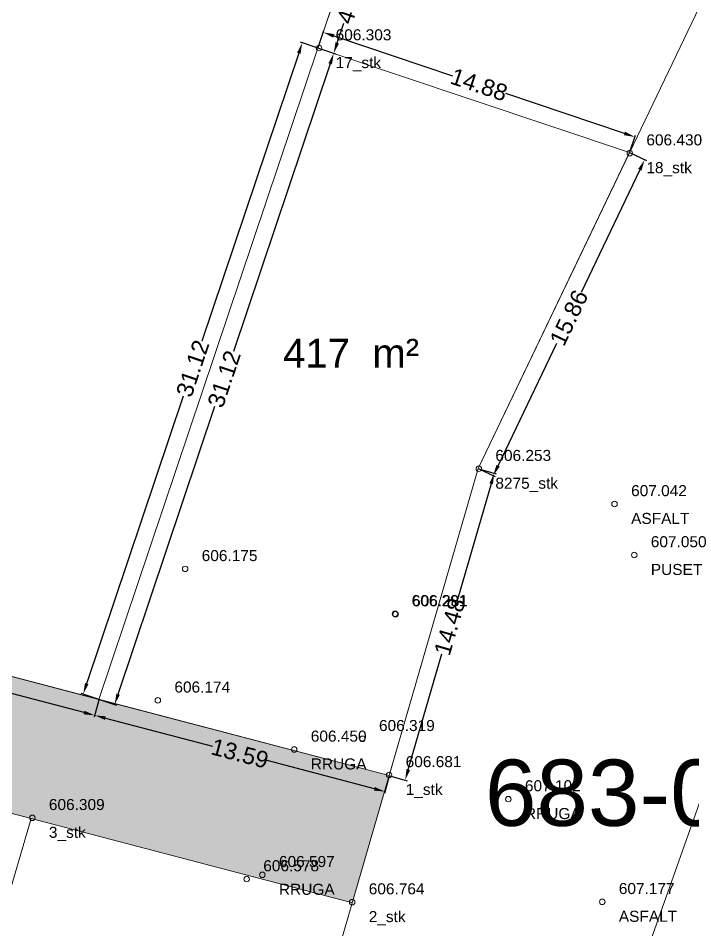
# Model space of a CAD drawing. Header units: metres. Extents: x 7508213 to 7508396, y 4696547 to 4696848.
# Drawn here: x 7508339.38 to 7508369.9, y 4696749.14 to 4696790.43 of the extents above; entities that cross this region are included whole.
import ezdxf

# ---------------------------------------------------------------- set-up
doc = ezdxf.new("R2010")
doc.units = ezdxf.units.M
doc.layers.get('Defpoints').update_dxf_attribs({"lineweight": 0})
for name, color, linetype, lineweight in [('Matjet', 210, 'Continuous', 0), ('Ndarjet', 1, 'Continuous', 0), ('ndarjet v2', 1, 'Continuous', 0), ('Nr-Kojshi', 251, 'Continuous', 0), ('Parc-Kojshi', 251, 'Continuous', 0), ('Parc-Re', 7, 'Continuous', 0), ('ParcReNet_12', 5, 'Continuous', 0)]:
    doc.layers.add(name, color=color, linetype=linetype, lineweight=lineweight)
doc.layers.add('YourDimensionLayer', color=7, linetype='Continuous')
doc.styles.get("Standard").update_dxf_attribs({"font": 'arial.ttf'})
doc.dimstyles.get("Standard").update_dxf_attribs({"dimtxt": 0.18, "dimasz": 0.18, "dimexe": 0.18, "dimexo": 0.0625, "dimgap": 0.09, "dimtad": 0, "dimtih": 1, "dimtoh": 1, "dimdec": 4, "dimzin": 0, "dimdsep": 46, "dimtxsty": 'Standard', "dimcen": 0.09, "dimadec": 0, "dimazin": 0, "dimtfac": 1, "dimtdec": 4, "dimtofl": 0, "dimtmove": 0, "dimatfit": 3, "dimfxl": 1, "dimtolj": 1, "dimtzin": 0, "dimarcsym": 0})

# ---------------------------------------------------------------- blocks, each defined once
blk = doc.blocks.new('*D121')
at = {"layer": 'Defpoints', "color": 0, "transparency": 16777216}
for p in [(7508367.048, 4696784.338), (7508360.2, 4696770.031), (7508360.876, 4696769.707)]:
    blk.add_point(p, dxfattribs=at)
at = {"layer": 'YourDimensionLayer', "color": 0, "lineweight": -2, "transparency": 16777216}
for p, q in [((7508367.076, 4696784.325), (7508367.806, 4696783.975)), ((7508367.509, 4696783.563), (7508364.851, 4696778.011)), ((7508361.092, 4696770.158), (7508363.75, 4696775.711)), ((7508360.228, 4696770.018), (7508360.958, 4696769.668))]:
    blk.add_line(p, q, dxfattribs=at)
at = {"layer": 'YourDimensionLayer', "color": 0, "transparency": 16777216}
for points in [[(7508367.433, 4696783.599), (7508367.584, 4696783.527), (7508367.725, 4696784.014)], [(7508361.017, 4696770.194), (7508361.168, 4696770.122), (7508360.876, 4696769.707)]]:
    blk.add_solid(points, dxfattribs=at)
at = {"layer": 'YourDimensionLayer', "color": 0, "transparency": 16777216, "insert": (7508364.301, 4696776.861), "char_height": 0.75, "attachment_point": 5, "rotation": 64.4221}
blk.add_mtext('\\A1;15.86', dxfattribs=at)
blk = doc.blocks.new('*D122')
at = {"layer": 'Defpoints', "color": 0, "transparency": 16777216}
for p in [(7508360.2, 4696770.031), (7508356.17, 4696756.126), (7508356.89, 4696755.917)]:
    blk.add_point(p, dxfattribs=at)
at = {"layer": 'YourDimensionLayer', "color": 0, "lineweight": -2, "transparency": 16777216}
for p, q in [((7508360.23, 4696770.022), (7508361.007, 4696769.797)), ((7508360.781, 4696769.342), (7508359.26, 4696764.095)), ((7508357.029, 4696756.397), (7508358.55, 4696761.644)), ((7508356.2, 4696756.117), (7508356.976, 4696755.892))]:
    blk.add_line(p, q, dxfattribs=at)
at = {"layer": 'YourDimensionLayer', "color": 0, "transparency": 16777216}
for points in [[(7508360.701, 4696769.365), (7508360.861, 4696769.319), (7508360.92, 4696769.822)], [(7508356.949, 4696756.42), (7508357.109, 4696756.374), (7508356.89, 4696755.917)]]:
    blk.add_solid(points, dxfattribs=at)
at = {"layer": 'YourDimensionLayer', "color": 0, "transparency": 16777216, "insert": (7508358.905, 4696762.869), "char_height": 0.75, "attachment_point": 5, "rotation": 73.8362}
blk.add_mtext('\\A1;14.48', dxfattribs=at)
blk = doc.blocks.new('*D123')
at = {"layer": 'Defpoints', "color": 0, "transparency": 16777216}
for p in [(7508343.03, 4696759.579), (7508342.84, 4696758.854), (7508356.17, 4696756.126)]:
    blk.add_point(p, dxfattribs=at)
at = {"layer": 'YourDimensionLayer', "color": 0, "lineweight": -2, "transparency": 16777216}
for p, q in [((7508343.022, 4696759.549), (7508342.817, 4696758.766)), ((7508343.323, 4696758.726), (7508348.175, 4696757.451)), ((7508355.495, 4696755.527), (7508350.643, 4696756.803)), ((7508356.162, 4696756.095), (7508355.956, 4696755.313))]:
    blk.add_line(p, q, dxfattribs=at)
at = {"layer": 'YourDimensionLayer', "color": 0, "transparency": 16777216}
for points in [[(7508343.344, 4696758.807), (7508343.302, 4696758.646), (7508342.84, 4696758.854)], [(7508355.517, 4696755.608), (7508355.474, 4696755.447), (7508355.979, 4696755.4)]]:
    blk.add_solid(points, dxfattribs=at)
at = {"layer": 'YourDimensionLayer', "color": 0, "transparency": 16777216, "insert": (7508349.409, 4696757.127), "char_height": 0.75, "attachment_point": 5, "rotation": 345.2744}
blk.add_mtext('\\A1;13.59', dxfattribs=at)
blk = doc.blocks.new('*D124')
at = {"layer": 'Defpoints', "color": 0, "transparency": 16777216}
for p in [(7508352.233, 4696789.313), (7508352.944, 4696789.074), (7508343.03, 4696759.579)]:
    blk.add_point(p, dxfattribs=at)
at = {"layer": 'YourDimensionLayer', "color": 0, "lineweight": -2, "transparency": 16777216}
for p, q in [((7508352.914, 4696789.084), (7508352.148, 4696789.342)), ((7508352.074, 4696788.839), (7508347.692, 4696775.804)), ((7508342.479, 4696760.292), (7508346.86, 4696773.327)), ((7508343.001, 4696759.589), (7508342.234, 4696759.847))]:
    blk.add_line(p, q, dxfattribs=at)
at = {"layer": 'YourDimensionLayer', "color": 0, "transparency": 16777216}
for points in [[(7508351.995, 4696788.866), (7508352.153, 4696788.812), (7508352.233, 4696789.313)], [(7508342.4, 4696760.318), (7508342.558, 4696760.265), (7508342.319, 4696759.818)]]:
    blk.add_solid(points, dxfattribs=at)
at = {"layer": 'YourDimensionLayer', "color": 0, "transparency": 16777216, "insert": (7508347.276, 4696774.565), "char_height": 0.75, "attachment_point": 5, "rotation": 71.4217}
blk.add_mtext('\\A1;31.12', dxfattribs=at)
blk = doc.blocks.new('*D125')
at = {"layer": 'Defpoints', "color": 0, "transparency": 16777216}
for p in [(7508352.944, 4696789.074), (7508367.287, 4696785.049), (7508367.048, 4696784.338)]:
    blk.add_point(p, dxfattribs=at)
at = {"layer": 'YourDimensionLayer', "color": 0, "lineweight": -2, "transparency": 16777216}
for p, q in [((7508352.954, 4696789.104), (7508353.211, 4696789.87)), ((7508353.657, 4696789.626), (7508359.025, 4696787.823)), ((7508366.813, 4696785.208), (7508361.444, 4696787.011)), ((7508367.058, 4696784.368), (7508367.315, 4696785.134))]:
    blk.add_line(p, q, dxfattribs=at)
at = {"layer": 'YourDimensionLayer', "color": 0, "transparency": 16777216}
for points in [[(7508353.683, 4696789.705), (7508353.63, 4696789.547), (7508353.183, 4696789.785)], [(7508366.839, 4696785.287), (7508366.786, 4696785.129), (7508367.287, 4696785.049)]]:
    blk.add_solid(points, dxfattribs=at)
at = {"layer": 'YourDimensionLayer', "color": 0, "transparency": 16777216, "insert": (7508360.235, 4696787.417), "char_height": 0.75, "attachment_point": 5, "rotation": 341.4386}
blk.add_mtext('\\A1;14.88', dxfattribs=at)
blk = doc.blocks.new('*D126')
at = {"layer": 'Defpoints', "color": 0, "transparency": 16777216}
for p in [(7508352.944, 4696789.074), (7508343.03, 4696759.579), (7508343.741, 4696759.34)]:
    blk.add_point(p, dxfattribs=at)
at = {"layer": 'YourDimensionLayer', "color": 0, "lineweight": -2, "transparency": 16777216}
for p, q in [((7508352.974, 4696789.064), (7508353.74, 4696788.806)), ((7508353.496, 4696788.361), (7508349.114, 4696775.326)), ((7508343.9, 4696759.814), (7508348.282, 4696772.849)), ((7508343.06, 4696759.569), (7508343.826, 4696759.311))]:
    blk.add_line(p, q, dxfattribs=at)
at = {"layer": 'YourDimensionLayer', "color": 0, "transparency": 16777216}
for points in [[(7508353.417, 4696788.388), (7508353.575, 4696788.335), (7508353.655, 4696788.835)], [(7508343.821, 4696759.84), (7508343.979, 4696759.787), (7508343.741, 4696759.34)]]:
    blk.add_solid(points, dxfattribs=at)
at = {"layer": 'YourDimensionLayer', "color": 0, "transparency": 16777216, "insert": (7508348.698, 4696774.088), "char_height": 0.75, "attachment_point": 5, "rotation": 71.4217}
blk.add_mtext('\\A1;31.12', dxfattribs=at)
blk = doc.blocks.new('*D127')
at = {"layer": 'Defpoints', "color": 0, "transparency": 16777216}
for p in [(7508326.188, 4696764.006), (7508325.997, 4696763.28), (7508343.03, 4696759.579)]:
    blk.add_point(p, dxfattribs=at)
at = {"layer": 'YourDimensionLayer', "color": 0, "lineweight": -2, "transparency": 16777216}
for p, q in [((7508326.18, 4696763.975), (7508325.974, 4696763.193)), ((7508326.481, 4696763.153), (7508333.255, 4696761.373)), ((7508342.356, 4696758.981), (7508335.582, 4696760.761)), ((7508343.022, 4696759.549), (7508342.817, 4696758.766))]:
    blk.add_line(p, q, dxfattribs=at)
at = {"layer": 'YourDimensionLayer', "color": 0, "transparency": 16777216}
for points in [[(7508326.502, 4696763.234), (7508326.459, 4696763.072), (7508325.997, 4696763.28)], [(7508342.377, 4696759.061), (7508342.335, 4696758.9), (7508342.84, 4696758.854)]]:
    blk.add_solid(points, dxfattribs=at)
at = {"layer": 'YourDimensionLayer', "color": 0, "transparency": 16777216, "insert": (7508334.418, 4696761.067), "char_height": 0.75, "attachment_point": 5, "rotation": 345.2744}
blk.add_mtext('\\A1;17.41', dxfattribs=at)
blk = doc.blocks.new('*D134')
at = {"layer": 'Defpoints', "color": 0, "transparency": 16777216}
for p in [(7508354.521, 4696793.766), (7508352.944, 4696789.074), (7508353.655, 4696788.835)]:
    blk.add_point(p, dxfattribs=at)
at = {"layer": 'YourDimensionLayer', "color": 0, "lineweight": -2, "transparency": 16777216}
for p, q in [((7508354.551, 4696793.756), (7508355.317, 4696793.499)), ((7508355.073, 4696793.053), (7508354.774, 4696792.164)), ((7508353.814, 4696789.309), (7508354.113, 4696790.198)), ((7508352.974, 4696789.064), (7508353.74, 4696788.806))]:
    blk.add_line(p, q, dxfattribs=at)
at = {"layer": 'YourDimensionLayer', "color": 0, "transparency": 16777216}
for points in [[(7508354.994, 4696793.08), (7508355.152, 4696793.027), (7508355.232, 4696793.527)], [(7508353.735, 4696789.336), (7508353.893, 4696789.282), (7508353.655, 4696788.835)]]:
    blk.add_solid(points, dxfattribs=at)
at = {"layer": 'YourDimensionLayer', "color": 0, "transparency": 16777216, "insert": (7508354.444, 4696791.181), "char_height": 0.75, "attachment_point": 5, "rotation": 71.4217}
blk.add_mtext('\\A1;4.95', dxfattribs=at)
blk = doc.blocks.new('*U142')
at = {"color": 0, "linetype": 'ByBlock', "lineweight": -2, "transparency": 16777216}
blk.add_line((0, 0), (0, 0), dxfattribs=at)
blk.add_circle((0, 0), 0.5, dxfattribs=at)
blk = doc.blocks.new('*U263', base_point=(7508350.426, 4696751.631, 606.597))
at = {"layer": 'Matjet', "linetype": 'ByBlock', "char_height": 0.5}
for s, insert, attachment_point in [('606.597', (7508351.176, 4696752.231, 606.597), 4), ('RRUGA', (7508351.176, 4696751.226, 606.597), 1)]:
    blk.add_mtext(s, dxfattribs=dict(at, insert=insert, attachment_point=attachment_point))
blk = doc.blocks.new('*U264', base_point=(7508350.426, 4696751.631, 606.597))
at = {"layer": 'Matjet', "linetype": 'ByBlock', "lineweight": -2}
blk.add_blockref('*U263', (7508350.426, 4696751.631, 606.597), dxfattribs=at)
blk = doc.blocks.new('*U265', base_point=(7508350.426, 4696751.631, 606.597))
at = {"layer": 'Matjet', "linetype": 'ByBlock', "lineweight": -2}
blk.add_blockref('*U264', (7508350.426, 4696751.631, 606.597), dxfattribs=at)
at = {"layer": 'Matjet', "linetype": 'ByBlock', "lineweight": -2, "xscale": 0.2499999950000001, "yscale": 0.2499999950000001, "zscale": 0.2499999950000001}
blk.add_blockref('*U142', (7508350.426, 4696751.631, 606.597), dxfattribs=at)
blk = doc.blocks.new('*U266', base_point=(7508349.718, 4696751.439, 606.578))
at = {"layer": 'Matjet', "linetype": 'ByBlock', "insert": (7508350.468, 4696752.039, 606.578), "char_height": 0.5, "attachment_point": 4}
blk.add_mtext('606.578', dxfattribs=at)
blk = doc.blocks.new('*U267', base_point=(7508349.718, 4696751.439, 606.578))
at = {"layer": 'Matjet', "linetype": 'ByBlock', "lineweight": -2}
blk.add_blockref('*U266', (7508349.718, 4696751.439, 606.578), dxfattribs=at)
blk = doc.blocks.new('*U268', base_point=(7508349.718, 4696751.439, 606.578))
at = {"layer": 'Matjet', "linetype": 'ByBlock', "lineweight": -2}
blk.add_blockref('*U267', (7508349.718, 4696751.439, 606.578), dxfattribs=at)
at = {"layer": 'Matjet', "linetype": 'ByBlock', "lineweight": -2, "xscale": 0.2499999950000001, "yscale": 0.2499999950000001, "zscale": 0.2499999950000001}
blk.add_blockref('*U142', (7508349.718, 4696751.439, 606.578), dxfattribs=at)
blk = doc.blocks.new('*U272', base_point=(7508351.868, 4696757.309, 606.45))
at = {"layer": 'Matjet', "linetype": 'ByBlock', "char_height": 0.5}
for s, insert, attachment_point in [('606.450', (7508352.618, 4696757.909, 606.45), 4), ('RRUGA', (7508352.618, 4696756.904, 606.45), 1)]:
    blk.add_mtext(s, dxfattribs=dict(at, insert=insert, attachment_point=attachment_point))
blk = doc.blocks.new('*U273', base_point=(7508351.868, 4696757.309, 606.45))
at = {"layer": 'Matjet', "linetype": 'ByBlock', "lineweight": -2}
blk.add_blockref('*U272', (7508351.868, 4696757.309, 606.45), dxfattribs=at)
blk = doc.blocks.new('*U274', base_point=(7508351.868, 4696757.309, 606.45))
at = {"layer": 'Matjet', "linetype": 'ByBlock', "lineweight": -2}
blk.add_blockref('*U273', (7508351.868, 4696757.309, 606.45), dxfattribs=at)
at = {"layer": 'Matjet', "linetype": 'ByBlock', "lineweight": -2, "xscale": 0.2499999950000001, "yscale": 0.2499999950000001, "zscale": 0.2499999950000001}
blk.add_blockref('*U142', (7508351.868, 4696757.309, 606.45), dxfattribs=at)
blk = doc.blocks.new('*U275', base_point=(7508361.559, 4696755.061, 607.102))
at = {"layer": 'Matjet', "linetype": 'ByBlock', "char_height": 0.5}
for s, insert, attachment_point in [('607.102', (7508362.309, 4696755.661, 607.102), 4), ('RRUGA', (7508362.309, 4696754.656, 607.102), 1)]:
    blk.add_mtext(s, dxfattribs=dict(at, insert=insert, attachment_point=attachment_point))
blk = doc.blocks.new('*U276', base_point=(7508361.559, 4696755.061, 607.102))
at = {"layer": 'Matjet', "linetype": 'ByBlock', "lineweight": -2}
blk.add_blockref('*U275', (7508361.559, 4696755.061, 607.102), dxfattribs=at)
blk = doc.blocks.new('*U277', base_point=(7508361.559, 4696755.061, 607.102))
at = {"layer": 'Matjet', "linetype": 'ByBlock', "lineweight": -2}
blk.add_blockref('*U276', (7508361.559, 4696755.061, 607.102), dxfattribs=at)
at = {"layer": 'Matjet', "linetype": 'ByBlock', "lineweight": -2, "xscale": 0.2499999950000001, "yscale": 0.2499999950000001, "zscale": 0.2499999950000001}
blk.add_blockref('*U142', (7508361.559, 4696755.061, 607.102), dxfattribs=at)
blk = doc.blocks.new('*U293', base_point=(7508365.808, 4696750.408, 607.177))
at = {"layer": 'Matjet', "linetype": 'ByBlock', "char_height": 0.5}
for s, insert, attachment_point in [('607.177', (7508366.558, 4696751.008, 607.177), 4), ('ASFALT', (7508366.558, 4696750.003, 607.177), 1)]:
    blk.add_mtext(s, dxfattribs=dict(at, insert=insert, attachment_point=attachment_point))
blk = doc.blocks.new('*U294', base_point=(7508365.808, 4696750.408, 607.177))
at = {"layer": 'Matjet', "linetype": 'ByBlock', "lineweight": -2}
blk.add_blockref('*U293', (7508365.808, 4696750.408, 607.177), dxfattribs=at)
blk = doc.blocks.new('*U295', base_point=(7508365.808, 4696750.408, 607.177))
at = {"layer": 'Matjet', "linetype": 'ByBlock', "lineweight": -2}
blk.add_blockref('*U294', (7508365.808, 4696750.408, 607.177), dxfattribs=at)
at = {"layer": 'Matjet', "linetype": 'ByBlock', "lineweight": -2, "xscale": 0.2499999950000001, "yscale": 0.2499999950000001, "zscale": 0.2499999950000001}
blk.add_blockref('*U142', (7508365.808, 4696750.408, 607.177), dxfattribs=at)
blk = doc.blocks.new('*U299', base_point=(7508366.364, 4696768.427, 607.042))
at = {"layer": 'Matjet', "linetype": 'ByBlock', "char_height": 0.5}
for s, insert, attachment_point in [('607.042', (7508367.114, 4696769.027, 607.042), 4), ('ASFALT', (7508367.114, 4696768.022, 607.042), 1)]:
    blk.add_mtext(s, dxfattribs=dict(at, insert=insert, attachment_point=attachment_point))
blk = doc.blocks.new('*U300', base_point=(7508366.364, 4696768.427, 607.042))
at = {"layer": 'Matjet', "linetype": 'ByBlock', "lineweight": -2}
blk.add_blockref('*U299', (7508366.364, 4696768.427, 607.042), dxfattribs=at)
blk = doc.blocks.new('*U301', base_point=(7508366.364, 4696768.427, 607.042))
at = {"layer": 'Matjet', "linetype": 'ByBlock', "lineweight": -2}
blk.add_blockref('*U300', (7508366.364, 4696768.427, 607.042), dxfattribs=at)
at = {"layer": 'Matjet', "linetype": 'ByBlock', "lineweight": -2, "xscale": 0.2499999950000001, "yscale": 0.2499999950000001, "zscale": 0.2499999950000001}
blk.add_blockref('*U142', (7508366.364, 4696768.427, 607.042), dxfattribs=at)
blk = doc.blocks.new('*U302', base_point=(7508367.256, 4696766.115, 607.05))
at = {"layer": 'Matjet', "linetype": 'ByBlock', "char_height": 0.5}
for s, insert, attachment_point in [('607.050', (7508368.006, 4696766.715, 607.05), 4), ('PUSET', (7508368.006, 4696765.71, 607.05), 1)]:
    blk.add_mtext(s, dxfattribs=dict(at, insert=insert, attachment_point=attachment_point))
blk = doc.blocks.new('*U303', base_point=(7508367.256, 4696766.115, 607.05))
at = {"layer": 'Matjet', "linetype": 'ByBlock', "lineweight": -2}
blk.add_blockref('*U302', (7508367.256, 4696766.115, 607.05), dxfattribs=at)
blk = doc.blocks.new('*U304', base_point=(7508367.256, 4696766.115, 607.05))
at = {"layer": 'Matjet', "linetype": 'ByBlock', "lineweight": -2}
blk.add_blockref('*U303', (7508367.256, 4696766.115, 607.05), dxfattribs=at)
at = {"layer": 'Matjet', "linetype": 'ByBlock', "lineweight": -2, "xscale": 0.2499999950000001, "yscale": 0.2499999950000001, "zscale": 0.2499999950000001}
blk.add_blockref('*U142', (7508367.256, 4696766.115, 607.05), dxfattribs=at)
blk = doc.blocks.new('*U305', base_point=(7508346.931, 4696765.487, 606.175))
at = {"layer": 'Matjet', "linetype": 'ByBlock', "insert": (7508347.681, 4696766.087, 606.175), "char_height": 0.5, "attachment_point": 4}
blk.add_mtext('606.175', dxfattribs=at)
blk = doc.blocks.new('*U306', base_point=(7508346.931, 4696765.487, 606.175))
at = {"layer": 'Matjet', "linetype": 'ByBlock', "lineweight": -2}
blk.add_blockref('*U305', (7508346.931, 4696765.487, 606.175), dxfattribs=at)
blk = doc.blocks.new('*U307', base_point=(7508346.931, 4696765.487, 606.175))
at = {"layer": 'Matjet', "linetype": 'ByBlock', "lineweight": -2}
blk.add_blockref('*U306', (7508346.931, 4696765.487, 606.175), dxfattribs=at)
at = {"layer": 'Matjet', "linetype": 'ByBlock', "lineweight": -2, "xscale": 0.2499999950000001, "yscale": 0.2499999950000001, "zscale": 0.2499999950000001}
blk.add_blockref('*U142', (7508346.931, 4696765.487, 606.175), dxfattribs=at)
blk = doc.blocks.new('*U308', base_point=(7508345.695, 4696759.532, 606.174))
at = {"layer": 'Matjet', "linetype": 'ByBlock', "insert": (7508346.445, 4696760.132, 606.174), "char_height": 0.5, "attachment_point": 4}
blk.add_mtext('606.174', dxfattribs=at)
blk = doc.blocks.new('*U309', base_point=(7508345.695, 4696759.532, 606.174))
at = {"layer": 'Matjet', "linetype": 'ByBlock', "lineweight": -2}
blk.add_blockref('*U308', (7508345.695, 4696759.532, 606.174), dxfattribs=at)
blk = doc.blocks.new('*U310', base_point=(7508345.695, 4696759.532, 606.174))
at = {"layer": 'Matjet', "linetype": 'ByBlock', "lineweight": -2}
blk.add_blockref('*U309', (7508345.695, 4696759.532, 606.174), dxfattribs=at)
at = {"layer": 'Matjet', "linetype": 'ByBlock', "lineweight": -2, "xscale": 0.2499999950000001, "yscale": 0.2499999950000001, "zscale": 0.2499999950000001}
blk.add_blockref('*U142', (7508345.695, 4696759.532, 606.174), dxfattribs=at)
blk = doc.blocks.new('*U311', base_point=(7508354.954, 4696757.79, 606.319))
at = {"layer": 'Matjet', "linetype": 'ByBlock', "insert": (7508355.704, 4696758.39, 606.319), "char_height": 0.5, "attachment_point": 4}
blk.add_mtext('606.319', dxfattribs=at)
blk = doc.blocks.new('*U312', base_point=(7508354.954, 4696757.79, 606.319))
at = {"layer": 'Matjet', "linetype": 'ByBlock', "lineweight": -2}
blk.add_blockref('*U311', (7508354.954, 4696757.79, 606.319), dxfattribs=at)
blk = doc.blocks.new('*U313', base_point=(7508354.954, 4696757.79, 606.319))
at = {"layer": 'Matjet', "linetype": 'ByBlock', "lineweight": -2}
blk.add_blockref('*U312', (7508354.954, 4696757.79, 606.319), dxfattribs=at)
at = {"layer": 'Matjet', "linetype": 'ByBlock', "lineweight": -2, "xscale": 0.2499999950000001, "yscale": 0.2499999950000001, "zscale": 0.2499999950000001}
blk.add_blockref('*U142', (7508354.954, 4696757.79, 606.319), dxfattribs=at)
blk = doc.blocks.new('*U314', base_point=(7508356.454, 4696763.436, 606.281))
at = {"layer": 'Matjet', "linetype": 'ByBlock', "insert": (7508357.204, 4696764.036, 606.281), "char_height": 0.5, "attachment_point": 4}
blk.add_mtext('606.281', dxfattribs=at)
blk = doc.blocks.new('*U315', base_point=(7508356.454, 4696763.436, 606.281))
at = {"layer": 'Matjet', "linetype": 'ByBlock', "lineweight": -2}
blk.add_blockref('*U314', (7508356.454, 4696763.436, 606.281), dxfattribs=at)
blk = doc.blocks.new('*U316', base_point=(7508356.454, 4696763.436, 606.281))
at = {"layer": 'Matjet', "linetype": 'ByBlock', "lineweight": -2}
blk.add_blockref('*U315', (7508356.454, 4696763.436, 606.281), dxfattribs=at)
at = {"layer": 'Matjet', "linetype": 'ByBlock', "lineweight": -2, "xscale": 0.2499999950000001, "yscale": 0.2499999950000001, "zscale": 0.2499999950000001}
blk.add_blockref('*U142', (7508356.454, 4696763.436, 606.281), dxfattribs=at)
blk = doc.blocks.new('*U317', base_point=(7508356.431, 4696763.45, 606.291))
at = {"layer": 'Matjet', "linetype": 'ByBlock', "insert": (7508357.181, 4696764.05, 606.291), "char_height": 0.5, "attachment_point": 4}
blk.add_mtext('606.291', dxfattribs=at)
blk = doc.blocks.new('*U318', base_point=(7508356.431, 4696763.45, 606.291))
at = {"layer": 'Matjet', "linetype": 'ByBlock', "lineweight": -2}
blk.add_blockref('*U317', (7508356.431, 4696763.45, 606.291), dxfattribs=at)
blk = doc.blocks.new('*U319', base_point=(7508356.431, 4696763.45, 606.291))
at = {"layer": 'Matjet', "linetype": 'ByBlock', "lineweight": -2}
blk.add_blockref('*U318', (7508356.431, 4696763.45, 606.291), dxfattribs=at)
at = {"layer": 'Matjet', "linetype": 'ByBlock', "lineweight": -2, "xscale": 0.2499999950000001, "yscale": 0.2499999950000001, "zscale": 0.2499999950000001}
blk.add_blockref('*U142', (7508356.431, 4696763.45, 606.291), dxfattribs=at)
blk = doc.blocks.new('*U320', base_point=(7508354.491, 4696750.394, 606.764))
at = {"layer": 'Matjet', "linetype": 'ByBlock', "char_height": 0.5}
for s, insert, attachment_point in [('606.764', (7508355.241, 4696750.994, 606.764), 4), ('2_stk', (7508355.241, 4696749.989, 606.764), 1)]:
    blk.add_mtext(s, dxfattribs=dict(at, insert=insert, attachment_point=attachment_point))
blk = doc.blocks.new('*U321', base_point=(7508354.491, 4696750.394, 606.764))
at = {"layer": 'Matjet', "linetype": 'ByBlock', "lineweight": -2}
blk.add_blockref('*U320', (7508354.491, 4696750.394, 606.764), dxfattribs=at)
blk = doc.blocks.new('*U322', base_point=(7508354.491, 4696750.394, 606.764))
at = {"layer": 'Matjet', "linetype": 'ByBlock', "lineweight": -2}
blk.add_blockref('*U321', (7508354.491, 4696750.394, 606.764), dxfattribs=at)
at = {"layer": 'Matjet', "linetype": 'ByBlock', "lineweight": -2, "xscale": 0.2499999950000001, "yscale": 0.2499999950000001, "zscale": 0.2499999950000001}
blk.add_blockref('*U142', (7508354.491, 4696750.394, 606.764), dxfattribs=at)
blk = doc.blocks.new('*U323', base_point=(7508356.162, 4696756.154, 606.681))
at = {"layer": 'Matjet', "linetype": 'ByBlock', "char_height": 0.5}
for s, insert, attachment_point in [('606.681', (7508356.912, 4696756.754, 606.681), 4), ('1_stk', (7508356.912, 4696755.749, 606.681), 1)]:
    blk.add_mtext(s, dxfattribs=dict(at, insert=insert, attachment_point=attachment_point))
blk = doc.blocks.new('*U324', base_point=(7508356.162, 4696756.154, 606.681))
at = {"layer": 'Matjet', "linetype": 'ByBlock', "lineweight": -2}
blk.add_blockref('*U323', (7508356.162, 4696756.154, 606.681), dxfattribs=at)
blk = doc.blocks.new('*U325', base_point=(7508356.162, 4696756.154, 606.681))
at = {"layer": 'Matjet', "linetype": 'ByBlock', "lineweight": -2}
blk.add_blockref('*U324', (7508356.162, 4696756.154, 606.681), dxfattribs=at)
at = {"layer": 'Matjet', "linetype": 'ByBlock', "lineweight": -2, "xscale": 0.2499999950000001, "yscale": 0.2499999950000001, "zscale": 0.2499999950000001}
blk.add_blockref('*U142', (7508356.162, 4696756.154, 606.681), dxfattribs=at)
blk = doc.blocks.new('*U335', base_point=(7508340.016, 4696754.212, 606.309))
at = {"layer": 'Matjet', "linetype": 'ByBlock', "char_height": 0.5}
for s, insert, attachment_point in [('606.309', (7508340.766, 4696754.812, 606.309), 4), ('3_stk', (7508340.766, 4696753.807, 606.309), 1)]:
    blk.add_mtext(s, dxfattribs=dict(at, insert=insert, attachment_point=attachment_point))
blk = doc.blocks.new('*U336', base_point=(7508340.016, 4696754.212, 606.309))
at = {"layer": 'Matjet', "linetype": 'ByBlock', "lineweight": -2}
blk.add_blockref('*U335', (7508340.016, 4696754.212, 606.309), dxfattribs=at)
blk = doc.blocks.new('*U337', base_point=(7508340.016, 4696754.212, 606.309))
at = {"layer": 'Matjet', "linetype": 'ByBlock', "lineweight": -2}
blk.add_blockref('*U336', (7508340.016, 4696754.212, 606.309), dxfattribs=at)
at = {"layer": 'Matjet', "linetype": 'ByBlock', "lineweight": -2, "xscale": 0.2499999950000001, "yscale": 0.2499999950000001, "zscale": 0.2499999950000001}
blk.add_blockref('*U142', (7508340.016, 4696754.212, 606.309), dxfattribs=at)
blk = doc.blocks.new('*U449', base_point=(7508352.993, 4696789.072, 606.303))
at = {"layer": 'Matjet', "linetype": 'ByBlock', "char_height": 0.5}
for s, insert, attachment_point in [('606.303', (7508353.743, 4696789.672, 606.303), 4), ('17_stk', (7508353.743, 4696788.667, 606.303), 1)]:
    blk.add_mtext(s, dxfattribs=dict(at, insert=insert, attachment_point=attachment_point))
blk = doc.blocks.new('*U450', base_point=(7508352.993, 4696789.072, 606.303))
at = {"layer": 'Matjet', "linetype": 'ByBlock', "lineweight": -2}
blk.add_blockref('*U449', (7508352.993, 4696789.072, 606.303), dxfattribs=at)
blk = doc.blocks.new('*U451', base_point=(7508352.993, 4696789.072, 606.303))
at = {"layer": 'Matjet', "linetype": 'ByBlock', "lineweight": -2}
blk.add_blockref('*U450', (7508352.993, 4696789.072, 606.303), dxfattribs=at)
at = {"layer": 'Matjet', "linetype": 'ByBlock', "lineweight": -2, "xscale": 0.2499999950000001, "yscale": 0.2499999950000001, "zscale": 0.2499999950000001}
blk.add_blockref('*U142', (7508352.993, 4696789.072, 606.303), dxfattribs=at)
blk = doc.blocks.new('*U452', base_point=(7508367.054, 4696784.313, 606.43))
at = {"layer": 'Matjet', "linetype": 'ByBlock', "char_height": 0.5}
for s, insert, attachment_point in [('606.430', (7508367.804, 4696784.913, 606.43), 4), ('18_stk', (7508367.804, 4696783.908, 606.43), 1)]:
    blk.add_mtext(s, dxfattribs=dict(at, insert=insert, attachment_point=attachment_point))
blk = doc.blocks.new('*U453', base_point=(7508367.054, 4696784.313, 606.43))
at = {"layer": 'Matjet', "linetype": 'ByBlock', "lineweight": -2}
blk.add_blockref('*U452', (7508367.054, 4696784.313, 606.43), dxfattribs=at)
blk = doc.blocks.new('*U454', base_point=(7508367.054, 4696784.313, 606.43))
at = {"layer": 'Matjet', "linetype": 'ByBlock', "lineweight": -2}
blk.add_blockref('*U453', (7508367.054, 4696784.313, 606.43), dxfattribs=at)
at = {"layer": 'Matjet', "linetype": 'ByBlock', "lineweight": -2, "xscale": 0.2499999950000001, "yscale": 0.2499999950000001, "zscale": 0.2499999950000001}
blk.add_blockref('*U142', (7508367.054, 4696784.313, 606.43), dxfattribs=at)
blk = doc.blocks.new('*U458', base_point=(7508360.221, 4696770.022, 606.253))
at = {"layer": 'Matjet', "linetype": 'ByBlock', "char_height": 0.5}
for s, insert, attachment_point in [('606.253', (7508360.971, 4696770.622, 606.253), 4), ('8275_stk', (7508360.971, 4696769.617, 606.253), 1)]:
    blk.add_mtext(s, dxfattribs=dict(at, insert=insert, attachment_point=attachment_point))
blk = doc.blocks.new('*U459', base_point=(7508360.221, 4696770.022, 606.253))
at = {"layer": 'Matjet', "linetype": 'ByBlock', "lineweight": -2}
blk.add_blockref('*U458', (7508360.221, 4696770.022, 606.253), dxfattribs=at)
blk = doc.blocks.new('*U460', base_point=(7508360.221, 4696770.022, 606.253))
at = {"layer": 'Matjet', "linetype": 'ByBlock', "lineweight": -2}
blk.add_blockref('*U459', (7508360.221, 4696770.022, 606.253), dxfattribs=at)
at = {"layer": 'Matjet', "linetype": 'ByBlock', "lineweight": -2, "xscale": 0.2499999950000001, "yscale": 0.2499999950000001, "zscale": 0.2499999950000001}
blk.add_blockref('*U142', (7508360.221, 4696770.022, 606.253), dxfattribs=at)

msp = doc.modelspace()

# ---------------------------------------------------------------- hatches: boundary and pattern name
at = {"layer": 'ParcReNet_12', "true_color": 0x939598, "transparency": 33554546}
h = msp.add_hatch(color=252, dxfattribs=at)
h.dxf.hatch_style = 1
h.paths.add_polyline_path([(7508326.188, 4696764.006), (7508302.842, 4696770.141), (7508281.807, 4696775.663), (7508259.59, 4696781.473), (7508212.93, 4696793.673), (7508212.93, 4696787.471), (7508285.846, 4696768.404), (7508339.964, 4696754.18), (7508354.499, 4696750.361), (7508356.17, 4696756.126), (7508343.03, 4696759.579)])

# ---------------------------------------------------------------- linework, layer by layer
at = {"layer": 'Ndarjet'}
for points in [[(7508367.048, 4696784.338), (7508352.944, 4696789.074), (7508359.635, 4696808.98)], [(7508212.93, 4696793.673), (7508259.59, 4696781.473), (7508281.807, 4696775.663), (7508302.842, 4696770.141), (7508356.17, 4696756.126)], [(7508212.93, 4696787.471), (7508285.846, 4696768.404), (7508339.964, 4696754.18), (7508354.499, 4696750.361)], [(7508348.967, 4696731.357), (7508334.477, 4696735.445), (7508339.964, 4696754.18)]]:
    msp.add_lwpolyline(points, dxfattribs=at)
at = {"layer": 'Ndarjet', "flags": 128}
msp.add_lwpolyline([(7508352.944, 4696789.074), (7508343.03, 4696759.579)], dxfattribs=at)
at = {"layer": 'ndarjet v2', "flags": 128}
msp.add_lwpolyline([(7508352.944, 4696789.074), (7508354.521, 4696793.766), (7508337.17, 4696799.49), (7508336.569, 4696796.53), (7508333.234, 4696797.63, 0.449324), (7508330.906, 4696796.279), (7508324.785, 4696766.13, 0.397696), (7508326.188, 4696764.006), (7508343.03, 4696759.579)], format="xyb", close=True, dxfattribs=at)
msp.add_lwpolyline([(7508367.048, 4696784.338), (7508352.944, 4696789.074), (7508343.03, 4696759.579), (7508356.17, 4696756.126), (7508360.2, 4696770.031)], close=True, dxfattribs=at)
at = {"layer": 'Parc-Kojshi'}
for points in [[(7508267.447, 4696547.803), (7508275.994, 4696566.19), (7508277.954, 4696575.34), (7508282.824, 4696586.169), (7508294.355, 4696610.328), (7508302.946, 4696636.177), (7508314.897, 4696663.246), (7508324.647, 4696675.795), (7508341.828, 4696703.513), (7508342.418, 4696709.343), (7508349.879, 4696734.422), (7508360.2, 4696770.031), (7508376.181, 4696803.419), (7508378.462, 4696813.189), (7508384.732, 4696829.768), (7508387.737, 4696837.613)], [(7508395.756, 4696833.977), (7508394.832, 4696832.067), (7508390.712, 4696812.618), (7508381.781, 4696790.119), (7508374.73, 4696767.66), (7508367.93, 4696748.461), (7508362.259, 4696735.121), (7508349.758, 4696702.723), (7508336.447, 4696672.754), (7508335.307, 4696669.544), (7508335.167, 4696665.705), (7508334.127, 4696660.415), (7508331.653, 4696652.896), (7508319.656, 4696636.016), (7508316.176, 4696630.606), (7508293.614, 4696579.487), (7508293.394, 4696578.989), (7508278.423, 4696547.186)]]:
    msp.add_lwpolyline(points, dxfattribs=at)
at = {"layer": 'Parc-Re', "flags": 128}
msp.add_lwpolyline([(7508243.875, 4696612.831), (7508268.398, 4696724.717), (7508215.238, 4696734.24), (7508215.569, 4696763.219), (7508212.93, 4696782.929), (7508212.93, 4696793.808), (7508216.721, 4696814.178), (7508220.981, 4696845.627), (7508225.342, 4696846.137), (7508234.813, 4696834.987), (7508244.611, 4696836.326), (7508256.462, 4696839.505), (7508277.532, 4696834.894), (7508321.191, 4696821.902), (7508376.181, 4696803.419), (7508360.2, 4696770.031), (7508349.879, 4696734.422), (7508342.418, 4696709.343), (7508341.828, 4696703.513), (7508324.647, 4696675.795)], dxfattribs=at)

# ---------------------------------------------------------------- block references
at = {"layer": 'Matjet'}
for name, p in [('*U451', (7508352.993, 4696789.072, 606.303)), ('*U454', (7508367.054, 4696784.313, 606.43)), ('*U460', (7508360.221, 4696770.022, 606.253)), ('*U301', (7508366.364, 4696768.427, 607.042)), ('*U304', (7508367.256, 4696766.115, 607.05)), ('*U307', (7508346.931, 4696765.487, 606.175)), ('*U319', (7508356.431, 4696763.45, 606.291)), ('*U316', (7508356.454, 4696763.436, 606.281)), ('*U310', (7508345.695, 4696759.532, 606.174)), ('*U313', (7508354.954, 4696757.79, 606.319)), ('*U274', (7508351.868, 4696757.309, 606.45)), ('*U325', (7508356.162, 4696756.154, 606.681)), ('*U277', (7508361.559, 4696755.061, 607.102)), ('*U337', (7508340.016, 4696754.212, 606.309)), ('*U265', (7508350.426, 4696751.631, 606.597)), ('*U268', (7508349.718, 4696751.439, 606.578)), ('*U322', (7508354.491, 4696750.394, 606.764)), ('*U295', (7508365.808, 4696750.408, 607.177))]:
    msp.add_blockref(name, p, dxfattribs=at)

# ---------------------------------------------------------------- texts
at = {"layer": 'ndarjet v2'}
msp.add_text('417  m²', height=1.3, dxfattribs=at).set_placement((7508351.362, 4696774.606))
at = {"layer": 'Nr-Kojshi'}
msp.add_text('683-0', height=3, dxfattribs=at).set_placement((7508360.499, 4696753.849))

# ---------------------------------------------------------------- dimensions: what is measured, and where the dimension line sits
at = {"layer": 'YourDimensionLayer'}
for p1, p2, picture, middle in [((7508354.521, 4696793.766), (7508352.944, 4696789.074), '*D134', (7508354.444, 4696791.181)), ((7508352.944, 4696789.074), (7508367.048, 4696784.338), '*D125', (7508360.235, 4696787.417)), ((7508343.03, 4696759.579), (7508352.944, 4696789.074), '*D124', (7508347.276, 4696774.565)), ((7508352.944, 4696789.074), (7508343.03, 4696759.579), '*D126', (7508348.698, 4696774.088)), ((7508367.048, 4696784.338), (7508360.2, 4696770.031), '*D121', (7508364.301, 4696776.861)), ((7508360.2, 4696770.031), (7508356.17, 4696756.126), '*D122', (7508358.905, 4696762.869)), ((7508343.03, 4696759.579), (7508326.188, 4696764.006), '*D127', (7508334.418, 4696761.067)), ((7508356.17, 4696756.126), (7508343.03, 4696759.579), '*D123', (7508349.409, 4696757.127))]:
    dim = msp.add_aligned_dim(p1=p1, p2=p2, distance=0.75, dimstyle='Standard', override={"dimscale": 0.5, "dimtxt": 1.5, "dimasz": 1, "dimtih": 0, "dimtoh": 0, "dimdec": 2, "dimcen": 0, "dimtdec": 2}, dxfattribs=at)
    dim.commit()
    dim.dimension.update_dxf_attribs({"geometry": picture, "text_midpoint": middle})

doc.saveas('drawing.dxf')
